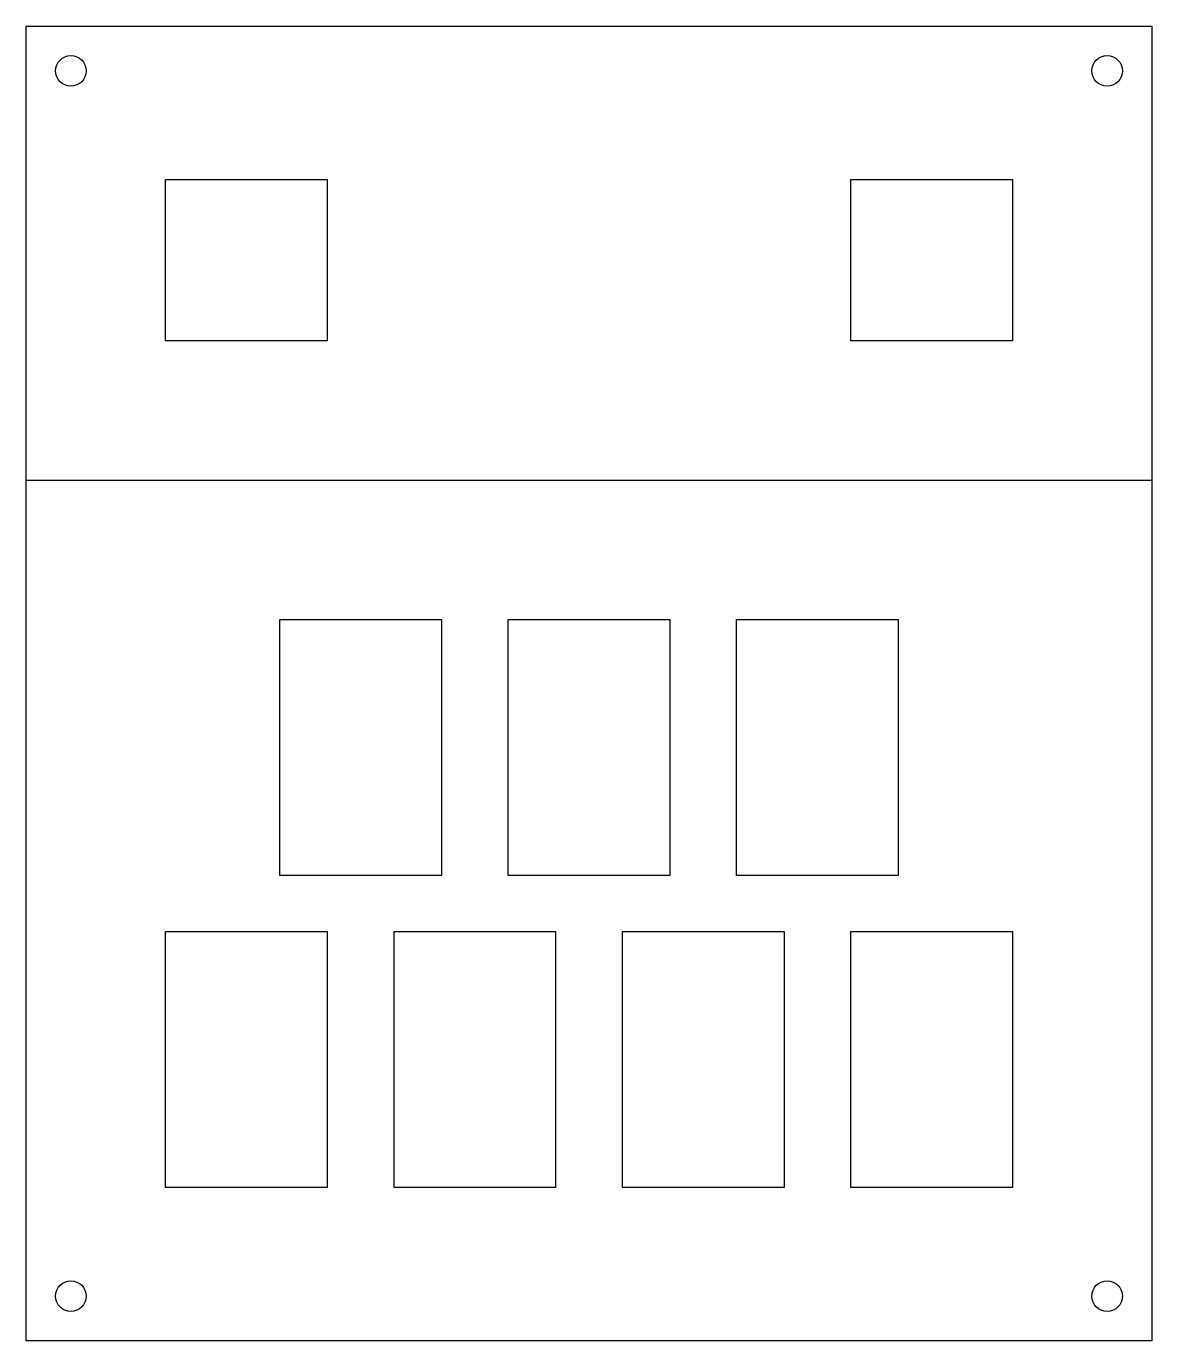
# Model space of a CAD drawing. Header units: millimetres. Extents: x -231 to -29, y -162 to 74.
import ezdxf

# ---------------------------------------------------------------- set-up
doc = ezdxf.new("R2010")
doc.units = ezdxf.units.MM
doc.layers.get('0').update_dxf_attribs({"linetype": 'CONTINUOUS'})

msp = doc.modelspace()

# ---------------------------------------------------------------- linework, layer by layer
msp.add_line((-230.71, -7.5), (-28.71, -7.5))
for points in [[(-230.71, -162), (-230.71, 74), (-28.71, 74), (-28.71, -162)], [(-205.71, 46.5), (-176.71, 46.5), (-176.71, 17.5), (-205.71, 17.5)], [(-53.71, 46.5), (-53.71, 17.5), (-82.71, 17.5), (-82.71, 46.5)], [(-185.21, -78.5), (-185.21, -32.5), (-156.21, -32.5), (-156.21, -78.5)], [(-115.21, -78.5), (-144.21, -78.5), (-144.21, -32.5), (-115.21, -32.5)], [(-74.21, -78.5), (-103.21, -78.5), (-103.21, -32.5), (-74.21, -32.5)], [(-205.71, -88.5), (-176.71, -88.5), (-176.71, -134.5), (-205.71, -134.5)], [(-164.71, -134.5), (-164.71, -88.5), (-135.71, -88.5), (-135.71, -134.5)], [(-123.71, -134.5), (-123.71, -88.5), (-94.71, -88.5), (-94.71, -134.5)], [(-82.71, -134.5), (-82.71, -88.5), (-53.71, -88.5), (-53.71, -134.5)]]:
    msp.add_lwpolyline(points, close=True)
for centre in [(-222.71, 66), (-36.71, 66), (-222.71, -154), (-36.71, -154)]:
    msp.add_circle(centre, 2.75)

doc.saveas('drawing.dxf')
